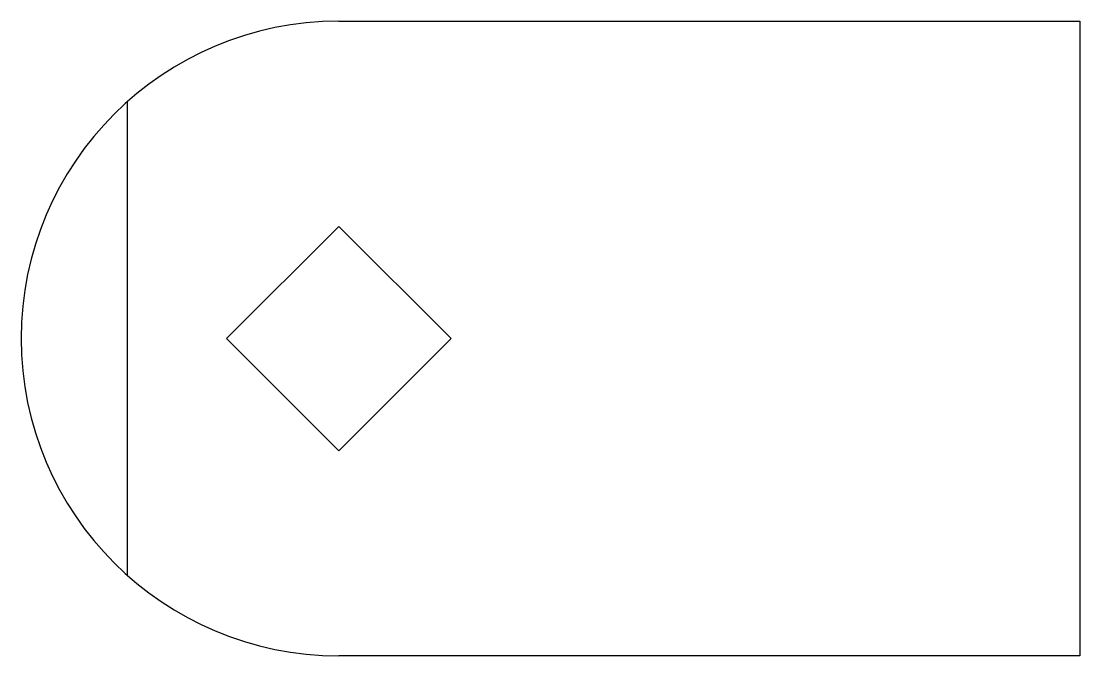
# Model space of a CAD drawing. Header units: millimetres. Extents: x 2431 to 2531, y 1594 to 1654.
import ezdxf

# ---------------------------------------------------------------- set-up
doc = ezdxf.new("R2010")
doc.units = ezdxf.units.MM

msp = doc.modelspace()

# ---------------------------------------------------------------- linework, layer by layer
msp.add_line((2440.9, 1646.52), (2440.9, 1601.8))
msp.add_lwpolyline([(2460.9, 1654.16), (2530.9, 1654.16), (2530.9, 1594.16), (2460.9, 1594.16)])
at = {"elevation": 30}
msp.add_lwpolyline([(2460.9, 1613.55), (2471.5, 1624.16), (2460.9, 1634.76), (2450.29, 1624.16)], close=True, dxfattribs=at)
msp.add_arc((2460.9, 1624.16), 30, 90, 270)

doc.saveas('drawing.dxf')
